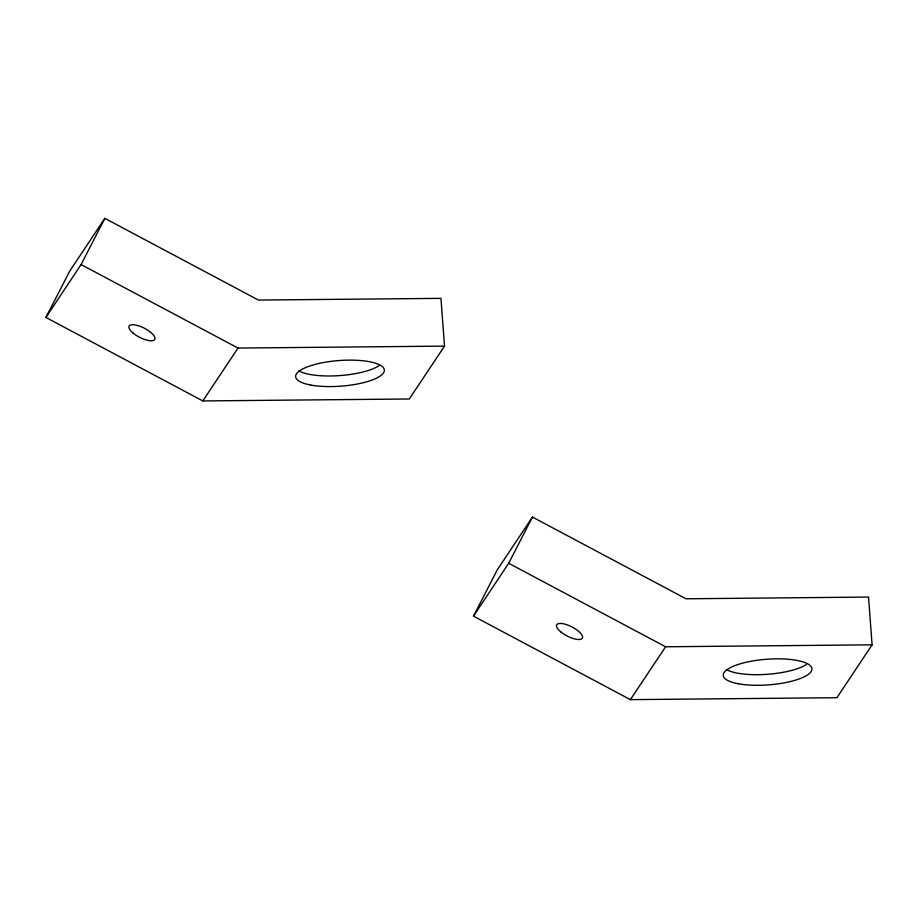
<?xml version="1.0" encoding="UTF-8"?>
<svg xmlns="http://www.w3.org/2000/svg" width="918" height="918" viewBox="0 0 918 918"><rect width="100%" height="100%" fill="white"/><g stroke="black" fill="none" stroke-linecap="round" stroke-linejoin="round"><path stroke-width="1.38" d="M45.9 317.444L69.653 271.223L104.847 218.358L258.428 300.071L440.961 298.361L444.507 346.12L409.313 398.986L202.821 400.936L45.9 317.444L81.094 264.568L104.847 218.358M473.493 616.15L497.235 569.94L532.44 517.063L686.021 598.788L868.543 597.067L872.1 644.826L836.906 697.703L630.402 699.642L473.493 616.15L508.687 563.285L532.44 517.063M202.821 400.936L238.014 348.06L444.507 346.12M630.402 699.642L665.596 646.777L872.1 644.826M81.094 264.568L238.014 348.06M508.687 563.285L665.596 646.777M378.893 365.789A44.466 12.841 -4.3 0 1 338.444 375.68A44.466 12.841 -4.3 0 1 298.832 370.861M806.474 664.494A44.466 12.841 -4.3 0 1 766.037 674.386A44.466 12.841 -4.3 0 1 726.413 669.566M133.11 333.085A14.447 5.129 27.2 0 0 154.706 339.534A14.447 5.129 27.2 0 0 138.056 325.638A14.447 5.129 27.2 0 0 133.11 333.085M310.605 385.021A44.466 12.841 -4.3 0 0 383.437 372.96A44.466 12.841 -4.3 0 0 325.856 362.128A44.466 12.841 -4.3 0 0 310.605 385.021M560.691 631.791A14.447 5.129 27.2 0 0 582.287 638.251A14.447 5.129 27.2 0 0 565.649 624.355A14.447 5.129 27.2 0 0 560.691 631.791M738.198 683.738A44.466 12.841 -4.3 0 0 811.03 671.678A44.466 12.841 -4.3 0 0 753.437 660.845A44.466 12.841 -4.3 0 0 738.198 683.738"/></g></svg>
